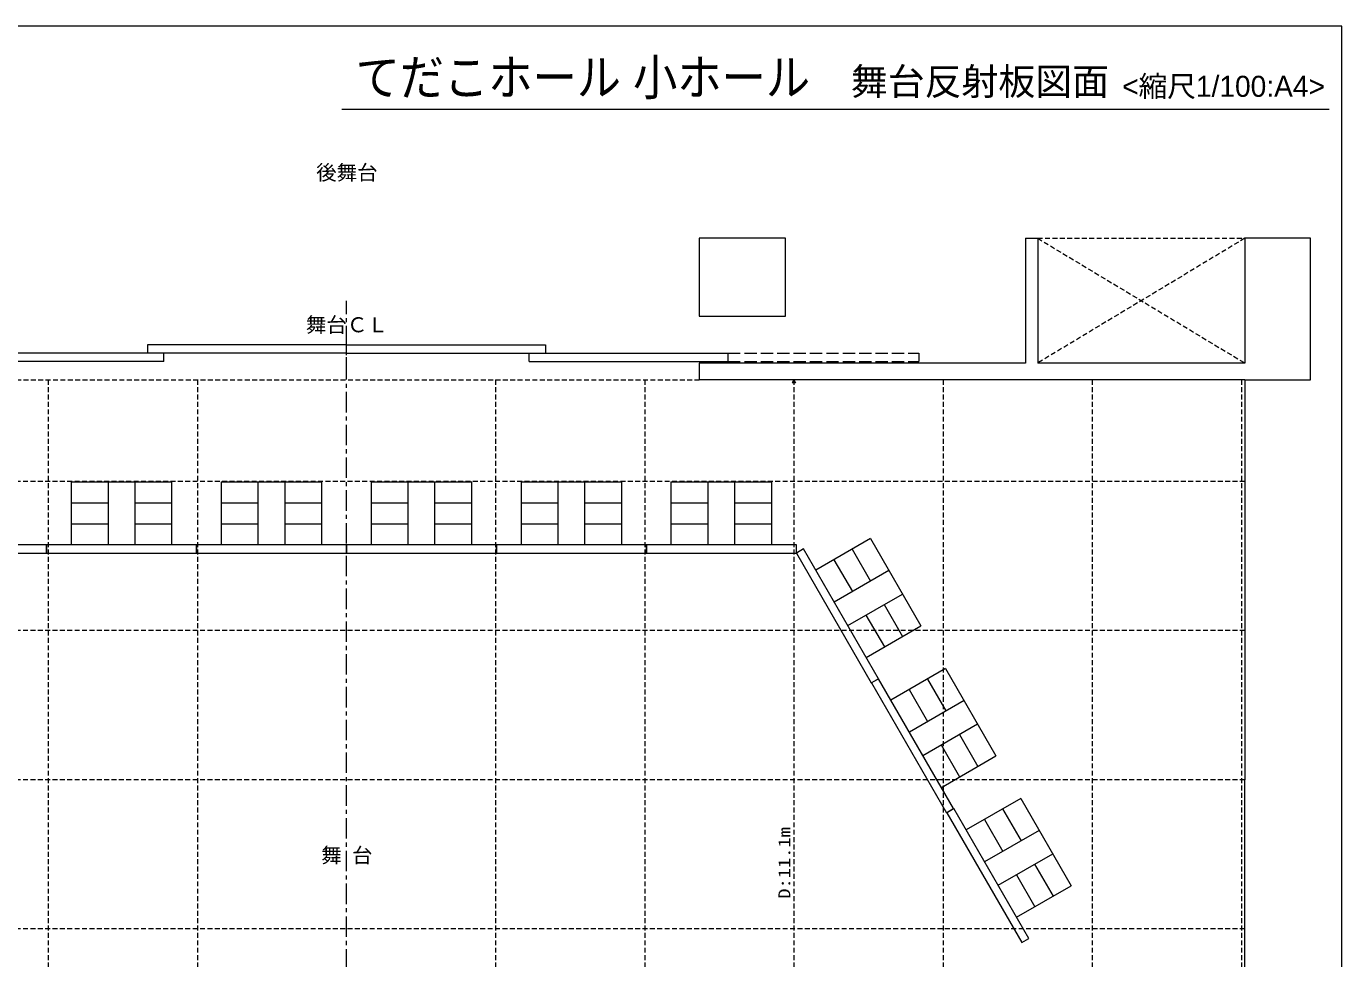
# Model space of a CAD drawing. Units: millimetres, scale not verified. Extents: x -4472 to 23528, y -13726 to 5874.
# Drawn here: x 7476 to 23528, y -5503 to 5874 of the extents above; entities that cross this region are included whole.
import ezdxf
from ezdxf.enums import TextEntityAlignment as Align

# ---------------------------------------------------------------- set-up
doc = ezdxf.new("R2010")
doc.units = ezdxf.units.MM
doc.header["$LTSCALE"] = 50
for name, pattern in [('CHAIN1', [8, 5, -1, 1, -1]), ('DASHED1', [1.8, 1.2, -0.6]), ('DASHED3', [4, 3, -1])]:
    doc.linetypes.add(name, pattern=pattern)
for name, color, linetype, lineweight in [('D-0', 7, 'Continuous', 18), ('D-1', 4, 'DASHED1', 18), ('D-E', 7, 'Continuous', 18), ('F-E', 7, 'Continuous', 18)]:
    doc.layers.add(name, color=color, linetype=linetype, lineweight=lineweight)
doc.layers.add('D-A', color=7, linetype='Continuous')
doc.styles.add('HG創英角ｺﾞｼｯｸUB', font='')
doc.styles.add('ＭＳ ゴシック', font='')
doc.styles.get('HG創英角ｺﾞｼｯｸUB').set_extended_font_data('HG創英角ｺﾞｼｯｸUB')
doc.styles.get('ＭＳ ゴシック').set_extended_font_data('MS Gothic')

msp = doc.modelspace()

# ---------------------------------------------------------------- linework, layer by layer
at = {"layer": 'D-0'}
for p, q in [((19668.53, 3287.37), (19668.53, 1765.56)), ((19668.53, 3287.37), (19818.71, 3287.37)), ((19818.71, 3287.37), (19818.71, 1765.56)), ((22346.71, 3287.37), (22346.71, 1765.56)), ((23147.66, 3287.37), (22346.71, 3287.37)), ((23147.66, 1560.31), (23147.66, 3287.37)), ((8955.6, 1986.53), (8955.6, 1886.05)), ((11383.67, 1986.53), (8955.6, 1986.53)), ((11383.67, 1986.53), (13811.73, 1986.53)), ((11383.67, 1886.05), (11383.67, 1986.53)), ((11383.67, 1886.05), (11383.67, 1986.53)), ((13811.73, 1986.53), (13811.73, 1886.05)), ((11383.67, 1886.05), (6727.78, 1886.05)), ((9155.84, 1785.58), (6727.78, 1785.58)), ((9155.84, 1785.58), (9155.84, 1886.05)), ((11383.67, 1886.05), (16039.55, 1886.05)), ((13611.49, 1785.58), (13611.49, 1886.05)), ((13611.49, 1785.58), (16039.55, 1785.58)), ((16039.55, 1785.58), (16039.55, 1886.04)), ((22346.71, 1765.56), (19818.71, 1765.56)), ((22346.71, 1560.31), (15688.8, 1560.31)), ((22346.71, 1560.31), (22346.71, -3320.49)), ((22346.71, 1560.31), (23147.66, 1560.31)), ((22346.71, -8576.74), (22346.71, -3320.49))]:
    msp.add_line(p, q, dxfattribs=at)
at = {"layer": 'D-0', "linetype": 'DASHED1'}
for p, q in [((19818.71, 3287.37), (22346.71, 1765.56)), ((22346.71, 3287.37), (19818.71, 1765.56)), ((19818.71, 3287.37), (22346.71, 3287.37))]:
    msp.add_line(p, q, dxfattribs=at)
at = {"layer": 'D-0', "color": 4, "linetype": 'CHAIN1'}
msp.add_line((11383.67, -12036.89), (11383.67, 2524.22), dxfattribs=at)
at = {"layer": 'D-0', "color": 2, "linetype": 'CHAIN1'}
msp.add_line((11383.67, 1585.34), (11383.66, 2218.8), dxfattribs=at)
at = {"layer": 'D-0', "linetype": 'DASHED3'}
for p, q in [((16039.55, 1886.04), (18366.96, 1886.04)), ((16039.55, 1785.58), (18366.96, 1785.58)), ((18366.96, 1886.04), (18366.96, 1785.58))]:
    msp.add_line(p, q, dxfattribs=at)
at = {"layer": 'D-0'}
msp.add_lwpolyline([(15688.8, 3287.37), (15688.8, 2336.23), (16740.04, 2336.23), (16740.04, 3287.37)], close=True, dxfattribs=at)
msp.add_lwpolyline([(19668.53, 1765.56), (15688.8, 1765.56), (15688.8, 1560.31)], dxfattribs=at)
at = {"layer": 'D-1'}
for p, q in [((-3177.64, 1560.31), (15688.8, 1560.31)), ((7743.35, 1560.31), (7743.35, -9552.9)), ((9563.51, 1560.31), (9563.51, -9552.9)), ((13203.84, 1560.31), (13203.84, -9552.9)), ((15024, 1560.31), (15024, -9552.9)), ((16844.17, 1560.31), (16844.17, -9552.9)), ((18664.33, 1560.31), (18664.33, -9027.28)), ((20484.5, 1560.31), (20484.5, -9347.66)), ((22304.66, 1560.31), (22304.66, -8576.74)), ((22346.71, 319.84), (-3177.64, 319.84)), ((22346.71, -1500.33), (-3177.64, -1500.33)), ((22346.71, -3320.49), (-3177.64, -3320.49)), ((22346.71, -5140.66), (-3177.64, -5140.66))]:
    msp.add_line(p, q, dxfattribs=at)
at = {"layer": 'D-E'}
for p, q in [((16844.17, 1560.31), (16823.76, 1524.95)), ((16864.58, 1524.95), (16823.76, 1524.95)), ((16824.41, 1526.08), (16863.93, 1526.08)), ((16825.13, 1527.33), (16863.21, 1527.33)), ((16825.85, 1528.58), (16862.49, 1528.58)), ((16826.57, 1529.83), (16861.76, 1529.83)), ((16827.3, 1531.08), (16861.04, 1531.08)), ((16828.02, 1532.33), (16860.32, 1532.33)), ((16828.74, 1533.58), (16859.6, 1533.58)), ((16829.46, 1534.83), (16858.88, 1534.83)), ((16830.18, 1536.08), (16858.16, 1536.08)), ((16830.9, 1537.33), (16857.43, 1537.33)), ((16831.63, 1538.58), (16856.71, 1538.58)), ((16832.35, 1539.83), (16855.99, 1539.83)), ((16833.07, 1541.08), (16855.27, 1541.08)), ((16833.79, 1542.33), (16854.55, 1542.33)), ((16834.51, 1543.58), (16853.83, 1543.58)), ((16835.23, 1544.83), (16853.1, 1544.83)), ((16835.96, 1546.08), (16852.38, 1546.08)), ((16836.68, 1547.33), (16851.66, 1547.33)), ((16837.4, 1548.58), (16850.94, 1548.58)), ((16838.12, 1549.83), (16850.22, 1549.83)), ((16838.84, 1551.08), (16849.49, 1551.08)), ((16839.56, 1552.33), (16848.77, 1552.33)), ((16840.29, 1553.58), (16848.05, 1553.58)), ((16841.01, 1554.83), (16847.33, 1554.83)), ((16841.73, 1556.08), (16846.61, 1556.08)), ((16842.45, 1557.33), (16845.89, 1557.33)), ((16843.17, 1558.58), (16845.16, 1558.58)), ((16843.89, 1559.83), (16844.44, 1559.83)), ((16844.17, 1560.31), (16864.58, 1524.95)), ((8023.67, 317.1), (9253.67, 317.1)), ((8023.67, 317.1), (8023.67, -452.9)), ((8473.67, 317.1), (8473.67, -452.9)), ((8803.67, -452.9), (8803.67, 317.1)), ((9253.67, -452.9), (9253.67, 317.1)), ((9853.67, 317.1), (11083.67, 317.1)), ((9853.67, 317.1), (9853.67, -452.9)), ((10303.67, 317.1), (10303.67, -452.9)), ((10633.67, -452.9), (10633.67, 317.1)), ((11083.67, -452.9), (11083.67, 317.1)), ((11683.67, 317.1), (12913.67, 317.1)), ((11683.67, 317.1), (11683.67, -452.9)), ((12133.67, 317.1), (12133.67, -452.9)), ((12463.67, -452.9), (12463.67, 317.1)), ((12913.67, -452.9), (12913.67, 317.1)), ((13513.67, 317.1), (14743.67, 317.1)), ((13513.67, 317.1), (13513.67, -452.9)), ((13963.67, 317.1), (13963.67, -452.9)), ((14293.67, -452.9), (14293.67, 317.1)), ((14743.67, -452.9), (14743.67, 317.1)), ((15343.67, 317.1), (16573.67, 317.1)), ((15343.67, 317.1), (15343.67, -452.9)), ((15793.67, 317.1), (15793.67, -452.9)), ((16123.67, -452.9), (16123.67, 317.1)), ((16573.67, -452.9), (16573.67, 317.1)), ((8023.67, 60.43), (8473.67, 60.43)), ((8803.67, 60.43), (9253.67, 60.43)), ((9853.67, 60.43), (10303.67, 60.43)), ((10633.67, 60.43), (11083.67, 60.43)), ((11683.67, 60.43), (12133.67, 60.43)), ((12463.67, 60.43), (12913.67, 60.43)), ((13513.67, 60.43), (13963.67, 60.43)), ((14293.67, 60.43), (14743.67, 60.43)), ((15343.67, 60.43), (15793.67, 60.43)), ((16123.67, 60.43), (16573.67, 60.43)), ((8023.67, -196.24), (8473.67, -196.24)), ((8803.67, -196.24), (9253.67, -196.24)), ((9853.67, -196.24), (10303.67, -196.24)), ((10633.67, -196.24), (11083.67, -196.24)), ((11683.67, -196.24), (12133.67, -196.24)), ((12463.67, -196.24), (12913.67, -196.24)), ((13513.67, -196.24), (13963.67, -196.24)), ((14293.67, -196.24), (14743.67, -196.24)), ((15343.67, -196.24), (15793.67, -196.24)), ((16123.67, -196.24), (16573.67, -196.24)), ((7723.67, -452.9), (5893.67, -452.9)), ((7723.67, -452.9), (7723.67, -552.9)), ((7723.67, -552.9), (7723.67, -452.9)), ((9553.67, -452.9), (9553.67, -552.9)), ((11383.67, -452.9), (11383.67, -552.9)), ((13213.67, -452.9), (13213.67, -552.9)), ((15043.67, -452.9), (15043.67, -552.9)), ((17776.86, -377.74), (17110.02, -762.74)), ((17776.86, -377.74), (18391.86, -1442.95)), ((5893.67, -552.9), (7723.67, -552.9)), ((16783.7, -552.9), (16873.42, -552.9)), ((17332.3, -634.41), (17557.3, -1024.12)), ((17554.58, -506.07), (17779.58, -895.78)), ((18001.86, -767.45), (17335.02, -1152.45)), ((17500.02, -1438.24), (18166.86, -1053.24)), ((17944.58, -1181.57), (18169.58, -1571.28)), ((17722.3, -1309.91), (17947.3, -1699.62)), ((17725.02, -1827.95), (18391.86, -1442.95)), ((18694.79, -1962.6), (18027.95, -2347.6)), ((18694.79, -1962.6), (19309.79, -3027.81)), ((18250.23, -2219.27), (18475.23, -2608.98)), ((18472.51, -2090.94), (18697.51, -2480.65)), ((18919.79, -2352.31), (18252.95, -2737.31)), ((18417.95, -3023.1), (19084.79, -2638.1)), ((18862.51, -2766.44), (19087.51, -3156.15)), ((18640.23, -2894.77), (18865.23, -3284.48)), ((18642.95, -3412.81), (19309.79, -3027.81)), ((18706.35, -3722.62), (18792.95, -3672.62)), ((19612.72, -3547.46), (18945.88, -3932.46)), ((19390.44, -3675.8), (19615.44, -4065.51)), ((19612.72, -3547.46), (20227.72, -4612.68)), ((19168.16, -3804.13), (19393.16, -4193.84)), ((19837.72, -3937.18), (19170.88, -4322.18)), ((19335.88, -4607.96), (20002.72, -4222.96)), ((19558.16, -4479.63), (19783.16, -4869.34)), ((19780.44, -4351.3), (20005.44, -4741.01)), ((19560.88, -4997.68), (20227.72, -4612.68))]:
    msp.add_line(p, q, dxfattribs=at)
for points in [[(9553.67, -552.9), (9553.67, -452.9), (7723.67, -452.9)], [(11383.67, -552.9), (11383.67, -452.9), (9553.67, -452.9)], [(13213.67, -552.9), (13213.67, -452.9), (11383.67, -452.9)], [(15043.67, -552.9), (15043.67, -452.9), (13213.67, -452.9)], [(16873.67, -552.9), (16873.67, -452.9), (15043.67, -452.9)], [(7723.67, -552.9), (9553.67, -552.9), (11383.67, -552.9), (13213.67, -552.9), (15043.67, -552.9), (16873.67, -552.9)]]:
    msp.add_lwpolyline(points, dxfattribs=at)
for points in [[(16960.02, -502.93), (16873.42, -552.93), (17788.42, -2137.76), (17875.02, -2087.76)], [(17877.95, -2087.79), (17791.35, -2137.79), (18706.35, -3722.62), (18792.95, -3672.62)], [(18795.88, -3672.66), (18709.27, -3722.66), (19624.27, -5307.48), (19710.88, -5257.48)]]:
    msp.add_lwpolyline(points, close=True, dxfattribs=at)
at = {"layer": 'F-E'}
for p, q in [((23528.4, -13725.61), (23528.4, 5874.39)), ((11327.15, 4862.61), (23376.56, 4862.61))]:
    msp.add_line(p, q, dxfattribs=at)
msp.add_lwpolyline([(23528.4, 5874.39), (-4471.6, 5874.39), (-4471.6, -13725.61)], dxfattribs=at)

# ---------------------------------------------------------------- texts
at = {"layer": 'D-A', "style": 'ＭＳ ゴシック'}
for s, p in [('後舞台', (11013.67, 3943.33)), ('舞台ＣＬ', (10888.67, 2085.54)), ('舞 台', (11076.17, -4388.18))]:
    msp.add_text(s, height=183.3, dxfattribs=at).set_placement(p, align=Align.BOTTOM_LEFT)
at = {"layer": 'D-E', "style": 'ＭＳ ゴシック', "width": 1.25}
msp.add_text('D:11.1m', height=146.6, rotation=90, dxfattribs=at).set_placement((16844.17, -4771.13), align=Align.BOTTOM_LEFT)
at = {"layer": 'F-E', "style": 'HG創英角ｺﾞｼｯｸUB', "width": 0.9}
msp.add_text('てだこホール 小ホール', height=439.9, dxfattribs=at).set_placement((11493.58, 4900.58), align=Align.BOTTOM_LEFT)
at = {"layer": 'F-E', "style": 'HG創英角ｺﾞｼｯｸUB'}
for s, height, p in [('舞台反射板図面', 329.9, (17538.99, 4936.92)), ('<縮尺1/100:A4>', 256.6, (20849.13, 4936.92))]:
    msp.add_text(s, height=height, dxfattribs=at).set_placement(p, align=Align.BOTTOM_LEFT)

doc.saveas('drawing.dxf')
